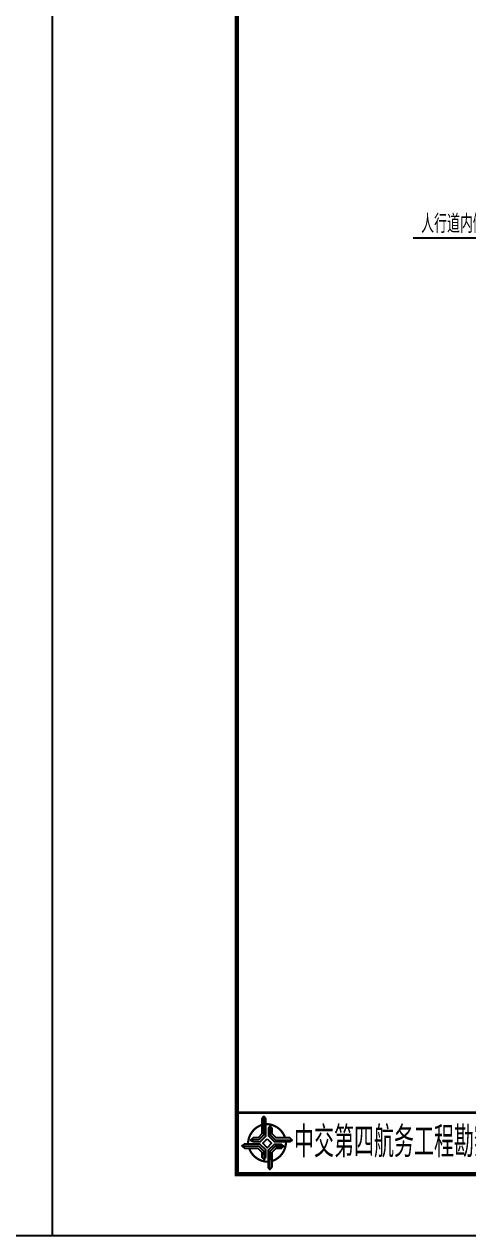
# Model space of a CAD drawing. Header units: millimetres. Extents: x 2287 to 3127, y 131 to 428.
# Drawn here: x 2702.7 to 2774.8, y 131.2 to 328.2 of the extents above; entities that cross this region are included whole.
import ezdxf
from ezdxf.enums import TextEntityAlignment as Align

# ---------------------------------------------------------------- set-up
doc = ezdxf.new("R2010")
doc.units = ezdxf.units.MM
doc.header["$LTSCALE"] = 5
doc.layers.add('图框', color=7, linetype='Continuous')
doc.layers.add('尺寸标注', color=2, linetype='Continuous')
doc.styles.get("Standard").update_dxf_attribs({"font": 'simplex1.shx', "width": 0.7, "bigfont": 'hztxt.shx'})

# ---------------------------------------------------------------- blocks, each defined once
blk = doc.blocks.new('tb')
at = {"lineweight": -3}
h = blk.add_hatch(color=256, dxfattribs=at)
h.paths.add_polyline_path([(-1.23, -0.13), (-3.78, -0.14), (-4.14, -0.41), (-1.4, -0.44), (-0.56, -1.24), (-0.54, -2.62), (-0.27, -2.2), (-0.26, -1.06)])
h.paths.add_polyline_path([(0.13, -1.08), (0.14, -3.86), (0.41, -4.26), (0.44, -1.24), (1.25, -0.43), (2.66, -0.43), (2.26, -0.16), (1.07, -0.15)])
h.paths.add_polyline_path([(1.08, 0.3), (3.62, 0.3), (4.02, 0.56), (1.25, 0.57), (0.43, 1.39), (0.43, 2.8), (0.16, 2.41), (0.15, 1.24)])
h.paths.add_polyline_path([(-0.28, 1.21), (-0.28, 3.99), (-0.56, 4.39), (-0.57, 1.41), (-1.38, 0.6), (-2.74, 0.56), (-2.33, 0.3), (-1.2, 0.29)])
for p, q in [((-0.56, 4.39), (-0.57, 1.41)), ((0.43, 2.8), (0.43, 1.39)), ((-1.38, 0.6), (-2.74, 0.56)), ((-0.57, 1.41), (-1.38, 0.6)), ((0.43, 1.39), (1.25, 0.57)), ((1.25, 0.57), (4.02, 0.56)), ((-4.14, -0.41), (-1.4, -0.44)), ((-1.4, -0.44), (-0.56, -1.24)), ((-0.56, -1.24), (-0.54, -2.62)), ((0.41, -4.26), (0.44, -1.24)), ((0.44, -1.24), (1.25, -0.43)), ((1.25, -0.43), (2.66, -0.43))]:
    blk.add_line(p, q, dxfattribs=at)
at = {"lineweight": -3, "flags": 128}
for points in [[(-0.9, 3.99), (-0.9, 1.58), (-1.53, 0.91), (-2.34, 0.91), (-2.74, 0.56), (-2.33, 0.3), (-1.2, 0.29), (-0.28, 1.21), (-0.28, 3.99), (-0.56, 4.39)], [(3.62, 0.92), (1.43, 0.92), (0.77, 1.54), (0.77, 2.38), (0.43, 2.8), (0.16, 2.41), (0.15, 1.24), (1.08, 0.3), (3.62, 0.3), (4.02, 0.56)], [(-0.04, 0.77), (0.68, 0.04), (-0.04, -0.69), (-0.77, 0.05)], [(-3.73, -0.76), (-1.54, -0.76), (-0.89, -1.39), (-0.89, -2.21), (-0.54, -2.62), (-0.27, -2.2), (-0.26, -1.06), (-1.23, -0.13), (-3.78, -0.14), (-4.14, -0.41)], [(0.75, -3.85), (0.75, -1.43), (1.4, -0.78), (2.26, -0.78), (2.66, -0.43), (2.26, -0.16), (1.07, -0.15), (0.13, -1.08), (0.14, -3.86), (0.41, -4.26)]]:
    blk.add_lwpolyline(points, close=True, dxfattribs=at)
at = {"lineweight": -3, "const_width": 0.35, "flags": 128}
for points in [[(-0.9, 3.02, 0.324167), (-3.16, -0.14)], [(2.88, 0.92, 0.324403), (-0.24, 3.15)], [(0.75, -2.86, 0.325418), (3.02, 0.26)], [(-2.98, -0.76, 0.322976), (0.14, -2.98)]]:
    blk.add_lwpolyline(points, format="xyb", dxfattribs=at)

msp = doc.modelspace()

# ---------------------------------------------------------------- linework, layer by layer
at = {"color": 0}
for p, q in [((2707.2425, 428.2291), (2707.2425, 131.2291)), ((2707.2425, 428.2291), (2707.2425, 131.2291)), ((2707.2425, 428.2291), (2707.2425, 131.2291)), ((2707.2425, 131.2291), (2287.2425, 131.2291)), ((2707.2425, 131.2291), (2287.2425, 131.2291)), ((3127.2425, 131.2291), (2707.2425, 131.2291)), ((3127.2425, 131.2291), (2707.2425, 131.2291))]:
    msp.add_line(p, q, dxfattribs=at)
at = {"layer": '图框'}
for points, const_width in [([(3117.2425, 418.2291), (2737.2425, 418.2291), (2737.2425, 141.2291), (3117.2425, 141.2291), (3117.2425, 418.2291)], 0.7), ([(2737.2425, 151.2291), (3117.2425, 151.2291)], 0.4)]:
    msp.add_lwpolyline(points, dxfattribs=dict(at, const_width=const_width))
at = {"layer": '尺寸标注'}
msp.add_line((2765.9019, 293.443), (2783.5447, 293.443), dxfattribs=at)

# ---------------------------------------------------------------- block references
at = {"layer": '图框', "lineweight": -3}
msp.add_blockref('tb', (2742.2383, 146.2344), dxfattribs=at)

# ---------------------------------------------------------------- texts
at = {"width": 0.7}
msp.add_text('人行道内侧缘石', height=3, dxfattribs=at).set_placement((2767.2229, 294.2315))
at = {"layer": '图框', "width": 0.65}
msp.add_text('中交第四航务工程勘察设计院有限公司', height=5, dxfattribs=at).set_placement((2774.1734, 146.4775), align=Align.MIDDLE_CENTER)

doc.saveas('drawing.dxf')
